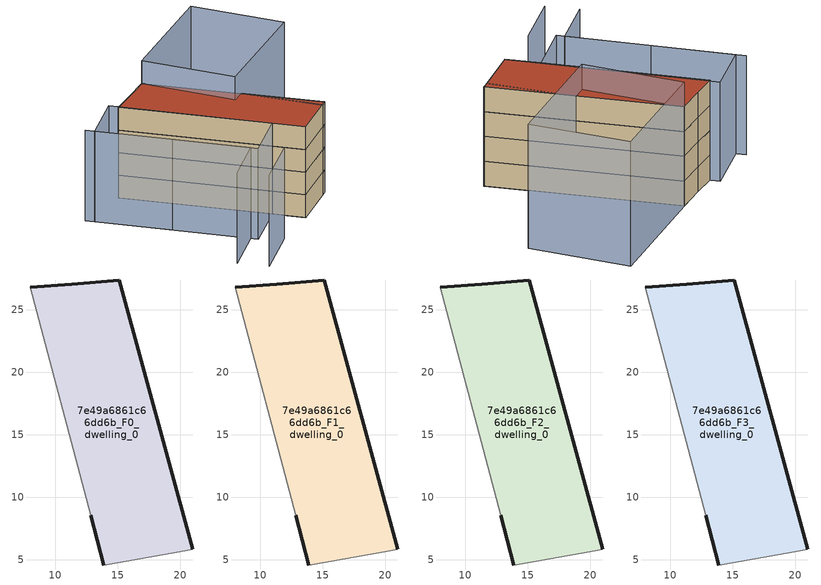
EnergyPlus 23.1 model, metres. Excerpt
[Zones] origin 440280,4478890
7e49a6861c66dd6b_F0_dwelling_0
 floor ground (EU_floor_Construction): 20.97,5.84 15.1,27.38 11.31,27.04 8.01,26.79 12.82,8.56 13.85,4.6 20.38,5.73 z0
 wall outside (EU_wall_Construction): 8.01,26.79 11.31,27.04 15.1,27.38 20.97,5.84 / 13.85,4.6 12.82,8.56 z0:3
 wall adiabatic (EU_wall_Construction): 20.97,5.84 20.38,5.73 13.85,4.6 / 12.82,8.56 8.01,26.79 z0:3
7e49a6861c66dd6b_F1_dwelling_0
 floor to 7e49a6861c66dd6b_F0_dwelling_0 (EU_floor_Construction): 20.97,5.84 15.1,27.38 11.31,27.04 8.01,26.79 12.82,8.56 13.85,4.6 20.38,5.73 z3
 wall outside (EU_wall_Construction): 8.01,26.79 11.31,27.04 15.1,27.38 20.97,5.84 / 13.85,4.6 12.82,8.56 z3:6
 wall adiabatic (EU_wall_Construction): 20.97,5.84 20.38,5.73 13.85,4.6 / 12.82,8.56 8.01,26.79 z3:6
7e49a6861c66dd6b_F2_dwelling_0
 floor to 7e49a6861c66dd6b_F1_dwelling_0 (EU_floor_Construction): 20.97,5.84 15.1,27.38 11.31,27.04 8.01,26.79 12.82,8.56 13.85,4.6 20.38,5.73 z6
 wall outside (EU_wall_Construction): 8.01,26.79 11.31,27.04 15.1,27.38 20.97,5.84 / 13.85,4.6 12.82,8.56 z6:9
 wall adiabatic (EU_wall_Construction): 20.97,5.84 20.38,5.73 13.85,4.6 / 12.82,8.56 8.01,26.79 z6:9
7e49a6861c66dd6b_F3_dwelling_0
 floor to 7e49a6861c66dd6b_F2_dwelling_0 (EU_floor_Construction): 20.97,5.84 15.1,27.38 11.31,27.04 8.01,26.79 12.82,8.56 13.85,4.6 20.38,5.73 z9
 wall outside (EU_wall_Construction): 8.01,26.79 11.31,27.04 15.1,27.38 20.97,5.84 / 13.85,4.6 12.82,8.56 z9:12
 wall adiabatic (EU_wall_Construction): 20.97,5.84 20.38,5.73 13.85,4.6 / 12.82,8.56 8.01,26.79 z9:12
 roof outside (EU_roof_Construction): 15.1,27.38 20.97,5.84 20.38,5.73 13.85,4.6 12.82,8.56 8.01,26.79 11.31,27.04 z12
shading: 0.23,2.25 7.53,4.16 / 20.05,5.68 18.29,15.72 / 0.77,27.36 5.82,7.7 / 5.82,7.7 -0.86,5.99 / 6.04,6.82 1.06,26.22 / 1.06,26.22 7.84,27.96 / 7.84,27.96 12.82,8.56 / 12.82,8.56 6.04,6.82 z0:12; 32.28,17.33 16.47,15.51 / 16.47,15.51 15.1,27.38 / 15.1,27.38 30.91,29.19 / 30.91,29.19 32.28,17.33 z0:15
[Building]
EU S2 Campaign: North Axis=0; Terrain=City; Solar Distribution=FullExterior
[Site:Location]
Madrid: Latitude=40.5; Longitude=-3.5; Time Zone=1; Elevation=609
[SizingPeriod:WeatherFileDays]
AnnualSizingPeriod: Begin Month=1; Begin Day of Month=1; End Month=12; End Day of Month=31; Day of Week for Start Day=Monday; Use Weather File Daylight Saving Period=No; Use Weather File Rain and Snow Indicators=No
[MATERIAL]
EU_InternalMass_Material: Roughness=MediumRough; Thickness=0.1; Conductivity=1; Density=1800; Specific Heat=900; Thermal Absorptance=0.9; Solar Absorptance=0.7; Visible Absorptance=0.7
[MATERIAL:NOMASS] Roughness=MediumRough; Thermal Absorptance=0.9; Solar Absorptance=0.7; Visible Absorptance=0.7
Name | Thermal Resistance
EU_wall_NoMass | 0.609216
EU_roof_NoMass | 0.513268
EU_floor_NoMass | 0.568163
[CONSTRUCTION]
EU_wall_Construction: EU_wall_NoMass
EU_roof_Construction: EU_roof_NoMass
EU_floor_Construction: EU_floor_NoMass
EU_InternalMass_Construction: EU_InternalMass_Material
[ZONE] Type=1; Multiplier=1; Ceiling Height=autocalculate; Floor Area=autocalculate; Part of Total Floor Area=Yes
Name | Volume
7e49a6861c66dd6b_F0_dwelling_0 | 481.69
7e49a6861c66dd6b_F1_dwelling_0; 7e49a6861c66dd6b_F2_dwelling_0 | 481.689
7e49a6861c66dd6b_F3_dwelling_0 | 963.379
[INTERNALMASS] Construction=EU_InternalMass_Construction; Surface Area=160.563
Name | Zone or ZoneList
7e49a6861c66dd6b_F0_dwelling_0_EU_InternalMass | 7e49a6861c66dd6b_F0_dwelling_0
7e49a6861c66dd6b_F1_dwelling_0_EU_InternalMass | 7e49a6861c66dd6b_F1_dwelling_0
7e49a6861c66dd6b_F2_dwelling_0_EU_InternalMass | 7e49a6861c66dd6b_F2_dwelling_0
7e49a6861c66dd6b_F3_dwelling_0_EU_InternalMass | 7e49a6861c66dd6b_F3_dwelling_0
[OTHEREQUIPMENT] Fuel Type=Electricity; Design Level Calculation Method=Watts/Area; Power per Zone Floor Area=1; Fraction Latent=0; Fraction Radiant=0; Fraction Lost=0; Carbon Dioxide Generation Rate=0; EndUse Subcategory=EU_Step8_InternalGains
Name | Zone or ZoneList or Space or SpaceList | Schedule
EU_Step8_InternalGain_7e49a6861c66dd6b_F0_dwelling_0_f000 | 7e49a6861c66dd6b_F0_dwelling_0 | EU_Step8_GainSchedule_7e49a6861c66dd6b_F0_dwelling_0_f000
EU_Step8_InternalGain_7e49a6861c66dd6b_F1_dwelling_0_f000 | 7e49a6861c66dd6b_F1_dwelling_0 | EU_Step8_GainSchedule_7e49a6861c66dd6b_F1_dwelling_0_f000
EU_Step8_InternalGain_7e49a6861c66dd6b_F2_dwelling_0_f000 | 7e49a6861c66dd6b_F2_dwelling_0 | EU_Step8_GainSchedule_7e49a6861c66dd6b_F2_dwelling_0_f000
EU_Step8_InternalGain_7e49a6861c66dd6b_F3_dwelling_0_f000 | 7e49a6861c66dd6b_F3_dwelling_0 | EU_Step8_GainSchedule_7e49a6861c66dd6b_F3_dwelling_0_f000
[ZONEVENTILATION:DESIGNFLOWRATE] Schedule=EU_AlwaysOn; Design Flow Rate Calculation Method=AirChanges/Hour; Air Changes per Hour=0.752966; Ventilation Type=Natural; Fan Pressure Rise=0; Fan Total Efficiency=1; Constant Term Coefficient=1; Temperature Term Coefficient=0; Velocity Term Coefficient=0; Velocity Squared Term Coefficient=0; Minimum Indoor Temperature=-100; Maximum Indoor Temperature=100; Delta Temperature=-100; Minimum Outdoor Temperature=-100; Maximum Outdoor Temperature=100; Maximum Wind Speed=40
Name | Zone or ZoneList or Space or SpaceList
EU_ConstantAir_7e49a6861c66dd6b_F0_dwelling_0 | 7e49a6861c66dd6b_F0_dwelling_0
EU_ConstantAir_7e49a6861c66dd6b_F1_dwelling_0 | 7e49a6861c66dd6b_F1_dwelling_0
EU_ConstantAir_7e49a6861c66dd6b_F2_dwelling_0 | 7e49a6861c66dd6b_F2_dwelling_0
EU_ConstantAir_7e49a6861c66dd6b_F3_dwelling_0 | 7e49a6861c66dd6b_F3_dwelling_0
[HVACTEMPLATE:THERMOSTAT] Constant Heating Setpoint=20; Constant Cooling Setpoint=50
EU_HeatOnly_7e49a6861c66dd6b_F0_dwelling_0; EU_HeatOnly_7e49a6861c66dd6b_F1_dwelling_0; EU_HeatOnly_7e49a6861c66dd6b_F2_dwelling_0; EU_HeatOnly_7e49a6861c66dd6b_F3_dwelling_0
[HVACTEMPLATE:ZONE:IDEALLOADSAIRSYSTEM] System Availability Schedule=EU_AlwaysOn; Maximum Heating Supply Air Temperature=50; Minimum Cooling Supply Air Temperature=13; Maximum Heating Supply Air Humidity Ratio=0.0156; Minimum Cooling Supply Air Humidity Ratio=0.0077; Heating Limit=NoLimit; Cooling Limit=NoLimit; Heating Availability Schedule=EU_AlwaysOn; Cooling Availability Schedule=EU_CoolingOff; Dehumidification Control Type=ConstantSensibleHeatRatio; Cooling Sensible Heat Ratio=0.7; Dehumidification Setpoint=60; Humidification Control Type=None; Humidification Setpoint=30; Outdoor Air Method=None; Outdoor Air Flow Rate per Person=0.00944; Outdoor Air Flow Rate per Zone Floor Area=0; Outdoor Air Flow Rate per Zone=0; Demand Controlled Ventilation Type=None; Outdoor Air Economizer Type=NoEconomizer; Heat Recovery Type=None; Sensible Heat Recovery Effectiveness=0.7; Latent Heat Recovery Effectiveness=0.65
Name | Template Thermostat
7e49a6861c66dd6b_F0_dwelling_0 | EU_HeatOnly_7e49a6861c66dd6b_F0_dwelling_0
7e49a6861c66dd6b_F1_dwelling_0 | EU_HeatOnly_7e49a6861c66dd6b_F1_dwelling_0
7e49a6861c66dd6b_F2_dwelling_0 | EU_HeatOnly_7e49a6861c66dd6b_F2_dwelling_0
7e49a6861c66dd6b_F3_dwelling_0 | EU_HeatOnly_7e49a6861c66dd6b_F3_dwelling_0
[SIZING:ZONE] Zone Cooling Design Supply Air Temperature Input Method=SupplyAirTemperature; Zone Cooling Design Supply Air Temperature=13; Zone Heating Design Supply Air Temperature Input Method=SupplyAirTemperature; Zone Heating Design Supply Air Temperature=50; Zone Cooling Design Supply Air Humidity Ratio=0.008; Zone Heating Design Supply Air Humidity Ratio=0.008; Cooling Design Air Flow Method=DesignDay; Cooling Design Air Flow Rate=0; Cooling Minimum Air Flow per Zone Floor Area=0.000762; Cooling Minimum Air Flow=0; Cooling Minimum Air Flow Fraction=0.2; Heating Design Air Flow Method=DesignDay; Heating Design Air Flow Rate=0; Heating Maximum Air Flow per Zone Floor Area=0.002032; Heating Maximum Air Flow=0.141576; Heating Maximum Air Flow Fraction=0.3; Account for Dedicated Outdoor Air System=No; Dedicated Outdoor Air System Control Strategy=NeutralSupplyAir; Dedicated Outdoor Air Low Setpoint Temperature for Design=autosize; Dedicated Outdoor Air High Setpoint Temperature for Design=autosize; Zone Load Sizing Method=Sensible Load Only No Latent Load; Zone Latent Cooling Design Supply Air Humidity Ratio Input Method=HumidityRatioDifference; Zone Cooling Design Supply Air Humidity Ratio Difference=0.005; Zone Latent Heating Design Supply Air Humidity Ratio Input Method=HumidityRatioDifference; Zone Humidification Design Supply Air Humidity Ratio Difference=0.005
7e49a6861c66dd6b_F0_dwelling_0; 7e49a6861c66dd6b_F1_dwelling_0; 7e49a6861c66dd6b_F2_dwelling_0; 7e49a6861c66dd6b_F3_dwelling_0
[SCHEDULE:CONSTANT]
Name | Hourly Value
EU_AlwaysOn | 1
EU_CoolingOff | 0
[SCHEDULE:FILE] Column Number=1; Rows to Skip at Top=0; Number of Hours of Data=8760; Column Separator=Comma; Interpolate to Timestep=No; Minutes per Item=60; Adjust Schedule for Daylight Savings=Yes
Name | File
EU_Step8_GainSchedule_7e49a6861c66dd6b_F0_dwelling_0_f000 | ../../schedules/7e49a6861c66dd6b/7e49a6861c66dd6b_F0_dwelling_0_f000_gain.csv
EU_Step8_GainSchedule_7e49a6861c66dd6b_F1_dwelling_0_f000 | ../../schedules/7e49a6861c66dd6b/7e49a6861c66dd6b_F1_dwelling_0_f000_gain.csv
EU_Step8_GainSchedule_7e49a6861c66dd6b_F2_dwelling_0_f000 | ../../schedules/7e49a6861c66dd6b/7e49a6861c66dd6b_F2_dwelling_0_f000_gain.csv
EU_Step8_GainSchedule_7e49a6861c66dd6b_F3_dwelling_0_f000 | ../../schedules/7e49a6861c66dd6b/7e49a6861c66dd6b_F3_dwelling_0_f000_gain.csv
